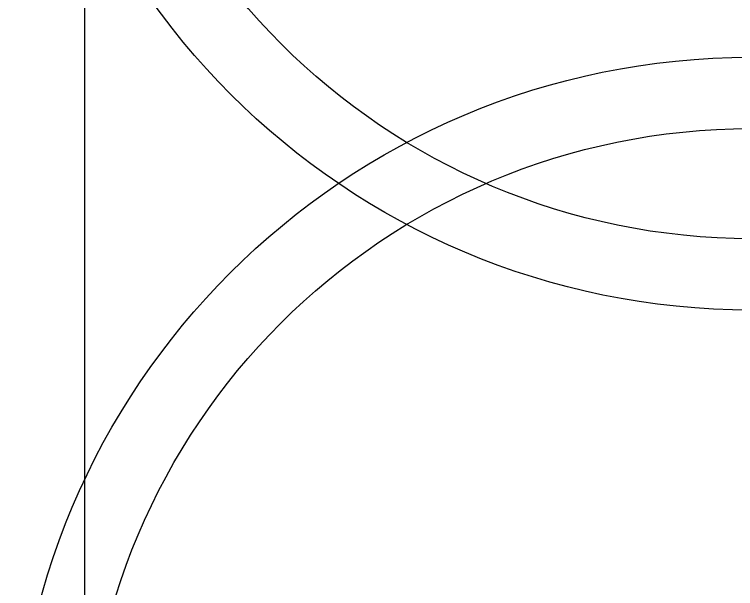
# Model space of a CAD drawing. Header units: metres. Extents: x -325 to 301, y -147 to 149.
# Drawn here: x 62.06 to 63.844, y 80.13 to 81.549 of the extents above; entities that cross this region are included whole.
import ezdxf

# ---------------------------------------------------------------- set-up
doc = ezdxf.new("R2010")
doc.units = ezdxf.units.M
doc.layers.add('-aux', color=50, linetype='Continuous', plot=False)
doc.layers.add('-AUX_MON', color=3, linetype='Continuous', plot=False)

msp = doc.modelspace()

# ---------------------------------------------------------------- linework, layer by layer
at = {"layer": '-aux'}
msp.add_lwpolyline([(62.23447743480324, 3.456691224966903), (62.23447743480324, 133.4566912249669)], dxfattribs=at)
at = {"layer": '-AUX_MON'}
for centre, radius in [((63.88302346029013, 82.63905007828603), 1.820887697150468), ((63.88302346029013, 82.63905007828603), 1.644287805263133), ((63.88138474865578, 79.62252308974406), 1.820887697150468), ((63.88138474865578, 79.62252308974406), 1.644287805263133)]:
    msp.add_circle(centre, radius, dxfattribs=at)

doc.saveas('drawing.dxf')
